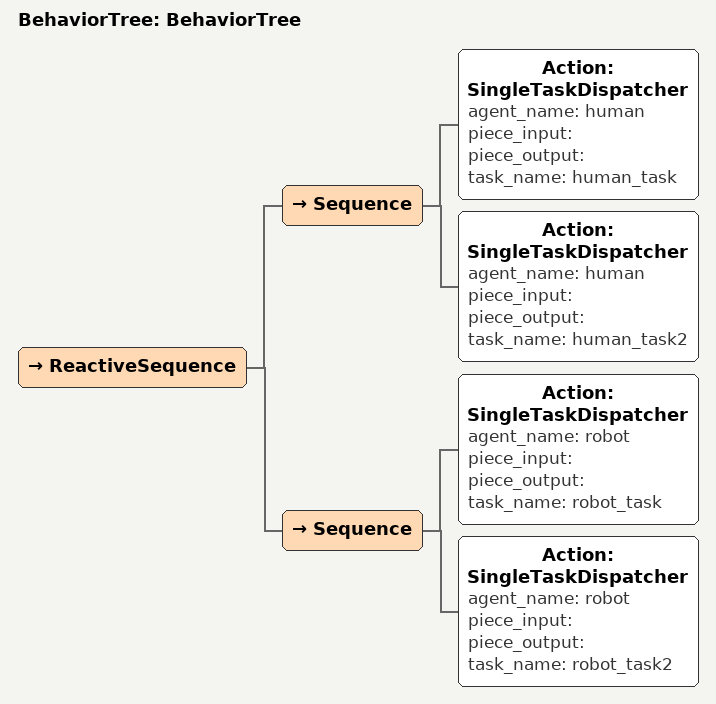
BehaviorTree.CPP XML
<?xml version="1.0"?>
<root main_tree_to_execute="BehaviorTree">
    <BehaviorTree ID="BehaviorTree">
        <ReactiveSequence>
            <Sequence>
                <Action ID="SingleTaskDispatcher" agent_name="human" piece_input="" piece_output="" task_name="human_task"/>
                <Action ID="SingleTaskDispatcher" agent_name="human" piece_input="" piece_output="" task_name="human_task2"/>
            </Sequence>
            <Sequence>
                <Action ID="SingleTaskDispatcher" agent_name="robot" piece_input="" piece_output="" task_name="robot_task"/>
                <Action ID="SingleTaskDispatcher" agent_name="robot" piece_input="" piece_output="" task_name="robot_task2"/>
            </Sequence>
        </ReactiveSequence>
    </BehaviorTree>
</root>
